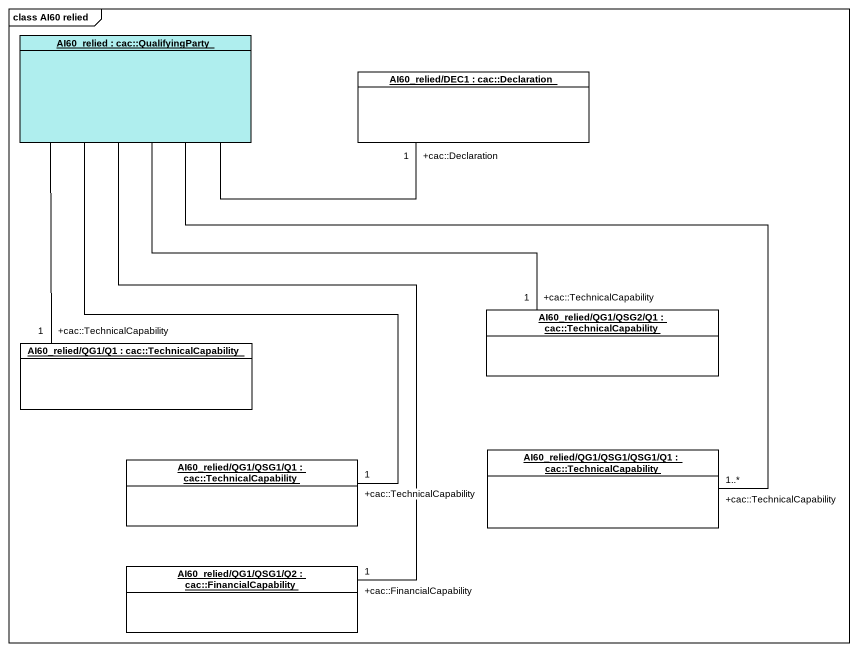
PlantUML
@startuml
mainframe class AI60 relied
hide circle
hide empty members
object "AI60_relied : cac::QualifyingParty" as AI60_relied #AFEEEE
object "AI60_relied/DEC1 : cac::Declaration" as AI60_relied_DEC1
object "AI60_relied/QG1/QSG2/Q1 : cac::TechnicalCapability" as AI60_relied_QG1_QSG2_Q1
object "AI60_relied/QG1/Q1 : cac::TechnicalCapability" as AI60_relied_QG1_Q1
object "AI60_relied/QG1/QSG1/Q1 : cac::TechnicalCapability" as AI60_relied_QG1_QSG1_Q1
object "AI60_relied/QG1/QSG1/QSG1/Q1 : cac::TechnicalCapability" as AI60_relied_QG1_QSG1_QSG1_Q1
object "AI60_relied/QG1/QSG1/Q2 : cac::FinancialCapability" as AI60_relied_QG1_QSG1_Q2
AI60_relied -right- "+cac::Declaration\n1" AI60_relied_DEC1
AI60_relied -right- "+cac::TechnicalCapability\n1" AI60_relied_QG1_QSG2_Q1
AI60_relied -- "+cac::TechnicalCapability\n1" AI60_relied_QG1_Q1
AI60_relied -- "+cac::TechnicalCapability\n1" AI60_relied_QG1_QSG1_Q1
AI60_relied -- "+cac::TechnicalCapability\n1..*" AI60_relied_QG1_QSG1_QSG1_Q1
AI60_relied -- "+cac::FinancialCapability\n1" AI60_relied_QG1_QSG1_Q2
@enduml
